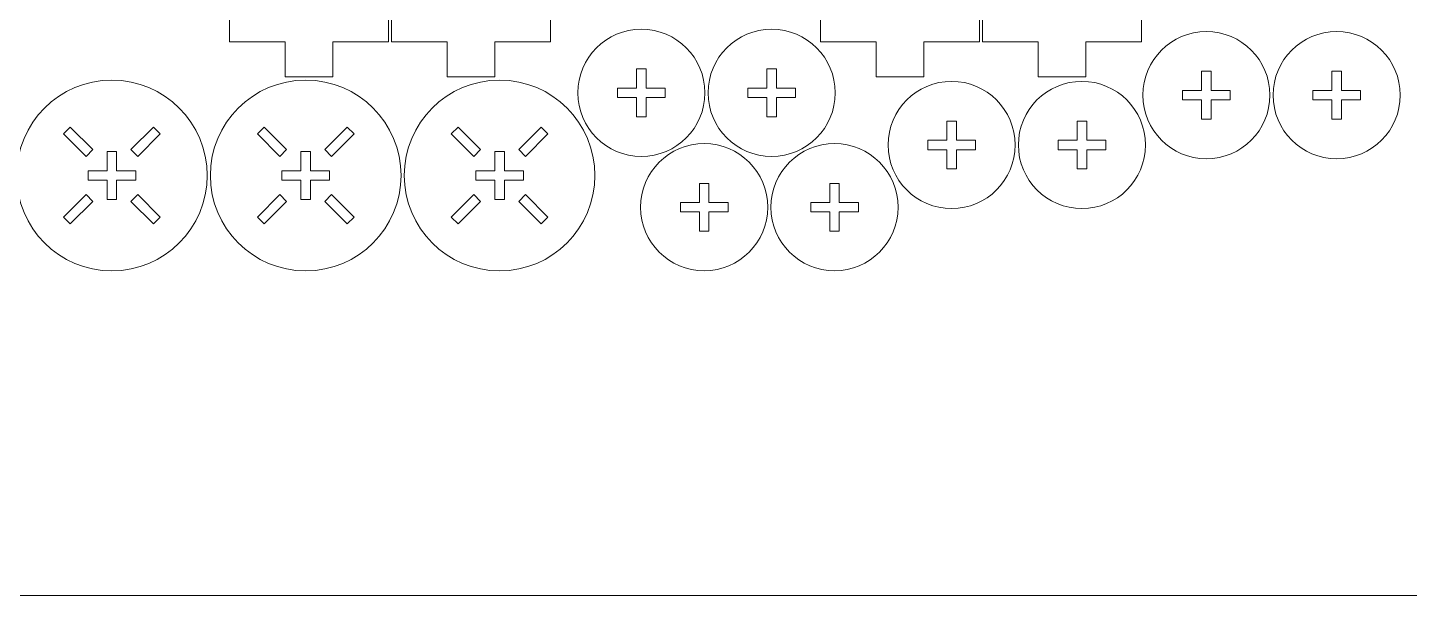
# Model space of a CAD drawing. Header units: millimetres. Extents: x -628 to 628, y -487 to 487.
# Drawn here: x -234.8 to 199.9, y -487.3 to -308.8 of the extents above; entities that cross this region are included whole.
import ezdxf

# ---------------------------------------------------------------- set-up
doc = ezdxf.new("R2010")
doc.units = ezdxf.units.MM
doc.header["$MEASUREMENT"] = 0
doc.layers.add('Camada 1', color=7, linetype='Continuous')

msp = doc.modelspace()

# ---------------------------------------------------------------- linework, layer by layer
at = {"layer": 'Camada 1', "color": 142, "lineweight": 20}
msp.add_lwpolyline([(-628.2268, -487.2956), (628.2266, -487.2956), (628.2266, 406.7844), (-628.2268, 406.7844), (-628.2268, -487.2956)], close=True, dxfattribs=at)
at = {"layer": 'Camada 1', "color": 250, "lineweight": 20}
for points, knots in [([(-171.3409, -17.2559), (-171.3409, -17.2559), (-171.3409, -313.2555), (-171.3409, -313.2555), (-171.3409, -313.2555), (-171.3409, -313.2555), (-153.8409, -313.2555), (-153.8409, -313.2555), (-153.8409, -313.2555), (-153.8409, -313.2555), (-153.8409, -324.2555), (-153.8409, -324.2555), (-153.8409, -324.2555), (-153.8409, -324.2555), (-138.8409, -324.2555), (-138.8409, -324.2555), (-138.8409, -324.2555), (-138.8409, -324.2555), (-138.8409, -313.2555), (-138.8409, -313.2555), (-138.8409, -313.2555), (-138.8409, -313.2555), (-121.341, -313.2555), (-121.341, -313.2555), (-121.341, -313.2555), (-121.341, -313.2555), (-121.341, -17.2559), (-121.341, -17.2559), (-121.341, -17.2559), (-121.341, -17.2559), (-138.8409, -17.2559), (-138.8409, -17.2559), (-138.8409, -17.2559), (-138.8409, -17.2559), (-138.8409, -6.2559), (-138.8409, -6.2559), (-138.8409, -6.2559), (-138.8409, -6.2559), (-144.8409, -6.2559), (-144.8409, -6.2559), (-144.8409, -6.2559), (-144.8409, -6.2559), (-144.8409, -165.2557), (-144.8409, -165.2557), (-144.8409, -165.2557), (-144.8409, -165.2557), (-147.8409, -165.2557), (-147.8409, -165.2557), (-147.8409, -165.2557), (-147.8409, -165.2557), (-147.8409, -6.2559), (-147.8409, -6.2559), (-147.8409, -6.2559), (-147.8409, -6.2559), (-153.8409, -6.2559), (-153.8409, -6.2559), (-153.8409, -6.2559), (-153.8409, -6.2559), (-153.8409, -17.2559), (-153.8409, -17.2559), (-153.8409, -17.2559), (-153.8409, -17.2559), (-171.3409, -17.2559), (-171.3409, -17.2559)], [0, 0, 0, 0, 0.05882353, 0.05882353, 0.05882353, 0.05882353, 0.11764706, 0.11764706, 0.11764706, 0.11764706, 0.17647059, 0.17647059, 0.17647059, 0.17647059, 0.23529412, 0.23529412, 0.23529412, 0.23529412, 0.29411765, 0.29411765, 0.29411765, 0.29411765, 0.35294118, 0.35294118, 0.35294118, 0.35294118, 0.41176471, 0.41176471, 0.41176471, 0.41176471, 0.47058824, 0.47058824, 0.47058824, 0.47058824, 0.52941176, 0.52941176, 0.52941176, 0.52941176, 0.58823529, 0.58823529, 0.58823529, 0.58823529, 0.64705882, 0.64705882, 0.64705882, 0.64705882, 0.70588235, 0.70588235, 0.70588235, 0.70588235, 0.76470588, 0.76470588, 0.76470588, 0.76470588, 0.82352941, 0.82352941, 0.82352941, 0.82352941, 0.88235294, 0.88235294, 0.88235294, 0.88235294, 1, 1, 1, 1]), ([(-120.341, -17.2559), (-120.341, -17.2559), (-120.341, -313.2555), (-120.341, -313.2555), (-120.341, -313.2555), (-120.341, -313.2555), (-102.841, -313.2555), (-102.841, -313.2555), (-102.841, -313.2555), (-102.841, -313.2555), (-102.841, -324.2555), (-102.841, -324.2555), (-102.841, -324.2555), (-102.841, -324.2555), (-87.841, -324.2555), (-87.841, -324.2555), (-87.841, -324.2555), (-87.841, -324.2555), (-87.841, -313.2555), (-87.841, -313.2555), (-87.841, -313.2555), (-87.841, -313.2555), (-70.3411, -313.2555), (-70.3411, -313.2555), (-70.3411, -313.2555), (-70.3411, -313.2555), (-70.3411, -17.2559), (-70.3411, -17.2559), (-70.3411, -17.2559), (-70.3411, -17.2559), (-87.841, -17.2559), (-87.841, -17.2559), (-87.841, -17.2559), (-87.841, -17.2559), (-87.841, -6.2559), (-87.841, -6.2559), (-87.841, -6.2559), (-87.841, -6.2559), (-93.841, -6.2559), (-93.841, -6.2559), (-93.841, -6.2559), (-93.841, -6.2559), (-93.841, -165.2557), (-93.841, -165.2557), (-93.841, -165.2557), (-93.841, -165.2557), (-96.841, -165.2557), (-96.841, -165.2557), (-96.841, -165.2557), (-96.841, -165.2557), (-96.841, -6.2559), (-96.841, -6.2559), (-96.841, -6.2559), (-96.841, -6.2559), (-102.841, -6.2559), (-102.841, -6.2559), (-102.841, -6.2559), (-102.841, -6.2559), (-102.841, -17.2559), (-102.841, -17.2559), (-102.841, -17.2559), (-102.841, -17.2559), (-120.341, -17.2559), (-120.341, -17.2559)], [0, 0, 0, 0, 0.05882353, 0.05882353, 0.05882353, 0.05882353, 0.11764706, 0.11764706, 0.11764706, 0.11764706, 0.17647059, 0.17647059, 0.17647059, 0.17647059, 0.23529412, 0.23529412, 0.23529412, 0.23529412, 0.29411765, 0.29411765, 0.29411765, 0.29411765, 0.35294118, 0.35294118, 0.35294118, 0.35294118, 0.41176471, 0.41176471, 0.41176471, 0.41176471, 0.47058824, 0.47058824, 0.47058824, 0.47058824, 0.52941176, 0.52941176, 0.52941176, 0.52941176, 0.58823529, 0.58823529, 0.58823529, 0.58823529, 0.64705882, 0.64705882, 0.64705882, 0.64705882, 0.70588235, 0.70588235, 0.70588235, 0.70588235, 0.76470588, 0.76470588, 0.76470588, 0.76470588, 0.82352941, 0.82352941, 0.82352941, 0.82352941, 0.88235294, 0.88235294, 0.88235294, 0.88235294, 1, 1, 1, 1]), ([(14.6593, -17.2559), (14.6593, -17.2559), (14.6593, -313.2555), (14.6593, -313.2555), (14.6593, -313.2555), (14.6593, -313.2555), (32.1593, -313.2555), (32.1593, -313.2555), (32.1593, -313.2555), (32.1593, -313.2555), (32.1593, -324.2555), (32.1593, -324.2555), (32.1593, -324.2555), (32.1593, -324.2555), (47.1593, -324.2555), (47.1593, -324.2555), (47.1593, -324.2555), (47.1593, -324.2555), (47.1593, -313.2555), (47.1593, -313.2555), (47.1593, -313.2555), (47.1593, -313.2555), (64.6592, -313.2555), (64.6592, -313.2555), (64.6592, -313.2555), (64.6592, -313.2555), (64.6592, -17.2559), (64.6592, -17.2559), (64.6592, -17.2559), (64.6592, -17.2559), (47.1593, -17.2559), (47.1593, -17.2559), (47.1593, -17.2559), (47.1593, -17.2559), (47.1593, -6.2559), (47.1593, -6.2559), (47.1593, -6.2559), (47.1593, -6.2559), (41.1593, -6.2559), (41.1593, -6.2559), (41.1593, -6.2559), (41.1593, -6.2559), (41.1593, -165.2557), (41.1593, -165.2557), (41.1593, -165.2557), (41.1593, -165.2557), (38.1593, -165.2557), (38.1593, -165.2557), (38.1593, -165.2557), (38.1593, -165.2557), (38.1593, -6.2559), (38.1593, -6.2559), (38.1593, -6.2559), (38.1593, -6.2559), (32.1593, -6.2559), (32.1593, -6.2559), (32.1593, -6.2559), (32.1593, -6.2559), (32.1593, -17.2559), (32.1593, -17.2559), (32.1593, -17.2559), (32.1593, -17.2559), (14.6593, -17.2559), (14.6593, -17.2559)], [0, 0, 0, 0, 0.05882353, 0.05882353, 0.05882353, 0.05882353, 0.11764706, 0.11764706, 0.11764706, 0.11764706, 0.17647059, 0.17647059, 0.17647059, 0.17647059, 0.23529412, 0.23529412, 0.23529412, 0.23529412, 0.29411765, 0.29411765, 0.29411765, 0.29411765, 0.35294118, 0.35294118, 0.35294118, 0.35294118, 0.41176471, 0.41176471, 0.41176471, 0.41176471, 0.47058824, 0.47058824, 0.47058824, 0.47058824, 0.52941176, 0.52941176, 0.52941176, 0.52941176, 0.58823529, 0.58823529, 0.58823529, 0.58823529, 0.64705882, 0.64705882, 0.64705882, 0.64705882, 0.70588235, 0.70588235, 0.70588235, 0.70588235, 0.76470588, 0.76470588, 0.76470588, 0.76470588, 0.82352941, 0.82352941, 0.82352941, 0.82352941, 0.88235294, 0.88235294, 0.88235294, 0.88235294, 1, 1, 1, 1]), ([(65.6592, -17.2559), (65.6592, -17.2559), (65.6592, -313.2555), (65.6592, -313.2555), (65.6592, -313.2555), (65.6592, -313.2555), (83.1592, -313.2555), (83.1592, -313.2555), (83.1592, -313.2555), (83.1592, -313.2555), (83.1592, -324.2555), (83.1592, -324.2555), (83.1592, -324.2555), (83.1592, -324.2555), (98.1592, -324.2555), (98.1592, -324.2555), (98.1592, -324.2555), (98.1592, -324.2555), (98.1592, -313.2555), (98.1592, -313.2555), (98.1592, -313.2555), (98.1592, -313.2555), (115.6591, -313.2555), (115.6591, -313.2555), (115.6591, -313.2555), (115.6591, -313.2555), (115.6591, -17.2559), (115.6591, -17.2559), (115.6591, -17.2559), (115.6591, -17.2559), (98.1592, -17.2559), (98.1592, -17.2559), (98.1592, -17.2559), (98.1592, -17.2559), (98.1592, -6.2559), (98.1592, -6.2559), (98.1592, -6.2559), (98.1592, -6.2559), (92.1592, -6.2559), (92.1592, -6.2559), (92.1592, -6.2559), (92.1592, -6.2559), (92.1592, -165.2557), (92.1592, -165.2557), (92.1592, -165.2557), (92.1592, -165.2557), (89.1592, -165.2557), (89.1592, -165.2557), (89.1592, -165.2557), (89.1592, -165.2557), (89.1592, -6.2559), (89.1592, -6.2559), (89.1592, -6.2559), (89.1592, -6.2559), (83.1592, -6.2559), (83.1592, -6.2559), (83.1592, -6.2559), (83.1592, -6.2559), (83.1592, -17.2559), (83.1592, -17.2559), (83.1592, -17.2559), (83.1592, -17.2559), (65.6592, -17.2559), (65.6592, -17.2559)], [0, 0, 0, 0, 0.05882353, 0.05882353, 0.05882353, 0.05882353, 0.11764706, 0.11764706, 0.11764706, 0.11764706, 0.17647059, 0.17647059, 0.17647059, 0.17647059, 0.23529412, 0.23529412, 0.23529412, 0.23529412, 0.29411765, 0.29411765, 0.29411765, 0.29411765, 0.35294118, 0.35294118, 0.35294118, 0.35294118, 0.41176471, 0.41176471, 0.41176471, 0.41176471, 0.47058824, 0.47058824, 0.47058824, 0.47058824, 0.52941176, 0.52941176, 0.52941176, 0.52941176, 0.58823529, 0.58823529, 0.58823529, 0.58823529, 0.64705882, 0.64705882, 0.64705882, 0.64705882, 0.70588235, 0.70588235, 0.70588235, 0.70588235, 0.76470588, 0.76470588, 0.76470588, 0.76470588, 0.82352941, 0.82352941, 0.82352941, 0.82352941, 0.88235294, 0.88235294, 0.88235294, 0.88235294, 1, 1, 1, 1]), ([(-41.7276, -309.2559), (-52.7733, -309.2559), (-61.7276, -318.2102), (-61.7276, -329.2558), (-61.7276, -329.2558), (-61.7276, -340.3015), (-52.7734, -349.2559), (-41.7277, -349.2559), (-41.7277, -349.2559), (-30.682, -349.2559), (-21.7277, -340.3017), (-21.7276, -329.2559), (-21.7276, -329.2559), (-21.7276, -318.2102), (-30.6819, -309.2559), (-41.7276, -309.2559)], [0, 0, 0, 0, 0.2, 0.2, 0.2, 0.2, 0.4, 0.4, 0.4, 0.4, 0.6, 0.6, 0.6, 0.6, 1, 1, 1, 1]), ([(-0.7276, -309.2559), (-11.7733, -309.2559), (-20.7276, -318.2102), (-20.7276, -329.2558), (-20.7276, -329.2558), (-20.7276, -340.3015), (-11.7734, -349.2559), (-0.7277, -349.2559), (-0.7277, -349.2559), (10.318, -349.2559), (19.2723, -340.3017), (19.2724, -329.2559), (19.2724, -329.2559), (19.2724, -318.2102), (10.3181, -309.2559), (-0.7276, -309.2559)], [0, 0, 0, 0, 0.2, 0.2, 0.2, 0.2, 0.4, 0.4, 0.4, 0.4, 0.6, 0.6, 0.6, 0.6, 1, 1, 1, 1]), ([(136.0537, -309.9881), (125.008, -309.9881), (116.0537, -318.9424), (116.0537, -329.988), (116.0537, -329.988), (116.0537, -341.0337), (125.0079, -349.9881), (136.0536, -349.9881), (136.0536, -349.9881), (147.0993, -349.9881), (156.0536, -341.0339), (156.0537, -329.9881), (156.0537, -329.9881), (156.0537, -318.9424), (147.0994, -309.9881), (136.0537, -309.9881)], [0, 0, 0, 0, 0.2, 0.2, 0.2, 0.2, 0.4, 0.4, 0.4, 0.4, 0.6, 0.6, 0.6, 0.6, 1, 1, 1, 1]), ([(177.0537, -309.9881), (166.008, -309.9881), (157.0537, -318.9424), (157.0537, -329.988), (157.0537, -329.988), (157.0537, -341.0337), (166.0079, -349.9881), (177.0536, -349.9881), (177.0536, -349.9881), (188.0993, -349.9881), (197.0536, -341.0339), (197.0537, -329.9881), (197.0537, -329.9881), (197.0537, -318.9424), (188.0994, -309.9881), (177.0537, -309.9881)], [0, 0, 0, 0, 0.2, 0.2, 0.2, 0.2, 0.4, 0.4, 0.4, 0.4, 0.6, 0.6, 0.6, 0.6, 1, 1, 1, 1]), ([(-178.3419, -355.2555), (-178.3419, -338.687), (-191.7733, -325.2555), (-208.3418, -325.2555), (-208.3418, -325.2555), (-224.9103, -325.2555), (-238.3418, -338.6869), (-238.3418, -355.2554), (-238.3418, -355.2554), (-238.3418, -371.8238), (-224.9104, -385.2553), (-208.3419, -385.2554), (-208.3419, -385.2554), (-191.7735, -385.2555), (-178.342, -371.8241), (-178.3419, -355.2555)], [0, 0, 0, 0, 0.2, 0.2, 0.2, 0.2, 0.4, 0.4, 0.4, 0.4, 0.6, 0.6, 0.6, 0.6, 1, 1, 1, 1]), ([(-117.342, -355.2555), (-117.342, -338.687), (-130.7734, -325.2555), (-147.3419, -325.2555), (-147.3419, -325.2555), (-163.9104, -325.2555), (-177.3419, -338.6869), (-177.3419, -355.2554), (-177.3419, -355.2554), (-177.3419, -371.8238), (-163.9105, -385.2553), (-147.342, -385.2554), (-147.342, -385.2554), (-130.7736, -385.2555), (-117.3421, -371.8241), (-117.342, -355.2555)], [0, 0, 0, 0, 0.2, 0.2, 0.2, 0.2, 0.4, 0.4, 0.4, 0.4, 0.6, 0.6, 0.6, 0.6, 1, 1, 1, 1]), ([(-56.3421, -355.2555), (-56.3421, -338.687), (-69.7735, -325.2555), (-86.342, -325.2555), (-86.342, -325.2555), (-102.9105, -325.2555), (-116.342, -338.6869), (-116.342, -355.2554), (-116.342, -355.2554), (-116.342, -371.8238), (-102.9106, -385.2553), (-86.3421, -385.2554), (-86.3421, -385.2554), (-69.7737, -385.2555), (-56.3422, -371.8241), (-56.3421, -355.2555)], [0, 0, 0, 0, 0.2, 0.2, 0.2, 0.2, 0.4, 0.4, 0.4, 0.4, 0.6, 0.6, 0.6, 0.6, 1, 1, 1, 1]), ([(-49.2276, -327.7559), (-49.2276, -327.7559), (-43.2276, -327.7559), (-43.2276, -327.7559), (-43.2276, -327.7559), (-43.2276, -327.7559), (-43.2276, -321.7559), (-43.2276, -321.7559), (-43.2276, -321.7559), (-43.2276, -321.7559), (-40.2276, -321.7559), (-40.2276, -321.7559), (-40.2276, -321.7559), (-40.2276, -321.7559), (-40.2276, -327.7559), (-40.2276, -327.7559), (-40.2276, -327.7559), (-40.2276, -327.7559), (-34.2276, -327.7559), (-34.2276, -327.7559), (-34.2276, -327.7559), (-34.2276, -327.7559), (-34.2276, -330.7559), (-34.2276, -330.7559), (-34.2276, -330.7559), (-34.2276, -330.7559), (-40.2276, -330.7559), (-40.2276, -330.7559), (-40.2276, -330.7559), (-40.2276, -330.7559), (-40.2276, -336.7559), (-40.2276, -336.7559), (-40.2276, -336.7559), (-40.2276, -336.7559), (-43.2276, -336.7559), (-43.2276, -336.7559), (-43.2276, -336.7559), (-43.2276, -336.7559), (-43.2276, -330.7559), (-43.2276, -330.7559), (-43.2276, -330.7559), (-43.2276, -330.7559), (-49.2276, -330.7559), (-49.2276, -330.7559), (-49.2276, -330.7559), (-49.2276, -330.7559), (-49.2276, -327.7559), (-49.2276, -327.7559)], [0, 0, 0, 0, 0.07692308, 0.07692308, 0.07692308, 0.07692308, 0.15384615, 0.15384615, 0.15384615, 0.15384615, 0.23076923, 0.23076923, 0.23076923, 0.23076923, 0.30769231, 0.30769231, 0.30769231, 0.30769231, 0.38461538, 0.38461538, 0.38461538, 0.38461538, 0.46153846, 0.46153846, 0.46153846, 0.46153846, 0.53846154, 0.53846154, 0.53846154, 0.53846154, 0.61538462, 0.61538462, 0.61538462, 0.61538462, 0.69230769, 0.69230769, 0.69230769, 0.69230769, 0.76923077, 0.76923077, 0.76923077, 0.76923077, 0.84615385, 0.84615385, 0.84615385, 0.84615385, 1, 1, 1, 1]), ([(-8.2276, -327.7559), (-8.2276, -327.7559), (-2.2276, -327.7559), (-2.2276, -327.7559), (-2.2276, -327.7559), (-2.2276, -327.7559), (-2.2276, -321.7559), (-2.2276, -321.7559), (-2.2276, -321.7559), (-2.2276, -321.7559), (0.7724, -321.7559), (0.7724, -321.7559), (0.7724, -321.7559), (0.7724, -321.7559), (0.7724, -327.7559), (0.7724, -327.7559), (0.7724, -327.7559), (0.7724, -327.7559), (6.7724, -327.7559), (6.7724, -327.7559), (6.7724, -327.7559), (6.7724, -327.7559), (6.7724, -330.7559), (6.7724, -330.7559), (6.7724, -330.7559), (6.7724, -330.7559), (0.7724, -330.7559), (0.7724, -330.7559), (0.7724, -330.7559), (0.7724, -330.7559), (0.7724, -336.7559), (0.7724, -336.7559), (0.7724, -336.7559), (0.7724, -336.7559), (-2.2276, -336.7559), (-2.2276, -336.7559), (-2.2276, -336.7559), (-2.2276, -336.7559), (-2.2276, -330.7559), (-2.2276, -330.7559), (-2.2276, -330.7559), (-2.2276, -330.7559), (-8.2276, -330.7559), (-8.2276, -330.7559), (-8.2276, -330.7559), (-8.2276, -330.7559), (-8.2276, -327.7559), (-8.2276, -327.7559)], [0, 0, 0, 0, 0.07692308, 0.07692308, 0.07692308, 0.07692308, 0.15384615, 0.15384615, 0.15384615, 0.15384615, 0.23076923, 0.23076923, 0.23076923, 0.23076923, 0.30769231, 0.30769231, 0.30769231, 0.30769231, 0.38461538, 0.38461538, 0.38461538, 0.38461538, 0.46153846, 0.46153846, 0.46153846, 0.46153846, 0.53846154, 0.53846154, 0.53846154, 0.53846154, 0.61538462, 0.61538462, 0.61538462, 0.61538462, 0.69230769, 0.69230769, 0.69230769, 0.69230769, 0.76923077, 0.76923077, 0.76923077, 0.76923077, 0.84615385, 0.84615385, 0.84615385, 0.84615385, 1, 1, 1, 1]), ([(55.8903, -325.6516), (44.8446, -325.6516), (35.8903, -334.6059), (35.8903, -345.6515), (35.8903, -345.6515), (35.8903, -356.6972), (44.8445, -365.6516), (55.8902, -365.6516), (55.8902, -365.6516), (66.9359, -365.6516), (75.8902, -356.6974), (75.8903, -345.6516), (75.8903, -345.6516), (75.8903, -334.6059), (66.936, -325.6516), (55.8903, -325.6516)], [0, 0, 0, 0, 0.2, 0.2, 0.2, 0.2, 0.4, 0.4, 0.4, 0.4, 0.6, 0.6, 0.6, 0.6, 1, 1, 1, 1]), ([(96.8903, -325.6516), (85.8446, -325.6516), (76.8903, -334.6059), (76.8903, -345.6515), (76.8903, -345.6515), (76.8903, -356.6972), (85.8445, -365.6516), (96.8902, -365.6516), (96.8902, -365.6516), (107.9359, -365.6516), (116.8902, -356.6974), (116.8903, -345.6516), (116.8903, -345.6516), (116.8903, -334.6059), (107.936, -325.6516), (96.8903, -325.6516)], [0, 0, 0, 0, 0.2, 0.2, 0.2, 0.2, 0.4, 0.4, 0.4, 0.4, 0.6, 0.6, 0.6, 0.6, 1, 1, 1, 1]), ([(128.5537, -328.4881), (128.5537, -328.4881), (134.5537, -328.4881), (134.5537, -328.4881), (134.5537, -328.4881), (134.5537, -328.4881), (134.5537, -322.4881), (134.5537, -322.4881), (134.5537, -322.4881), (134.5537, -322.4881), (137.5537, -322.4881), (137.5537, -322.4881), (137.5537, -322.4881), (137.5537, -322.4881), (137.5537, -328.4881), (137.5537, -328.4881), (137.5537, -328.4881), (137.5537, -328.4881), (143.5537, -328.4881), (143.5537, -328.4881), (143.5537, -328.4881), (143.5537, -328.4881), (143.5537, -331.4881), (143.5537, -331.4881), (143.5537, -331.4881), (143.5537, -331.4881), (137.5537, -331.4881), (137.5537, -331.4881), (137.5537, -331.4881), (137.5537, -331.4881), (137.5537, -337.4881), (137.5537, -337.4881), (137.5537, -337.4881), (137.5537, -337.4881), (134.5537, -337.4881), (134.5537, -337.4881), (134.5537, -337.4881), (134.5537, -337.4881), (134.5537, -331.4881), (134.5537, -331.4881), (134.5537, -331.4881), (134.5537, -331.4881), (128.5537, -331.4881), (128.5537, -331.4881), (128.5537, -331.4881), (128.5537, -331.4881), (128.5537, -328.4881), (128.5537, -328.4881)], [0, 0, 0, 0, 0.07692308, 0.07692308, 0.07692308, 0.07692308, 0.15384615, 0.15384615, 0.15384615, 0.15384615, 0.23076923, 0.23076923, 0.23076923, 0.23076923, 0.30769231, 0.30769231, 0.30769231, 0.30769231, 0.38461538, 0.38461538, 0.38461538, 0.38461538, 0.46153846, 0.46153846, 0.46153846, 0.46153846, 0.53846154, 0.53846154, 0.53846154, 0.53846154, 0.61538462, 0.61538462, 0.61538462, 0.61538462, 0.69230769, 0.69230769, 0.69230769, 0.69230769, 0.76923077, 0.76923077, 0.76923077, 0.76923077, 0.84615385, 0.84615385, 0.84615385, 0.84615385, 1, 1, 1, 1]), ([(169.5537, -328.4881), (169.5537, -328.4881), (175.5537, -328.4881), (175.5537, -328.4881), (175.5537, -328.4881), (175.5537, -328.4881), (175.5537, -322.4881), (175.5537, -322.4881), (175.5537, -322.4881), (175.5537, -322.4881), (178.5537, -322.4881), (178.5537, -322.4881), (178.5537, -322.4881), (178.5537, -322.4881), (178.5537, -328.4881), (178.5537, -328.4881), (178.5537, -328.4881), (178.5537, -328.4881), (184.5537, -328.4881), (184.5537, -328.4881), (184.5537, -328.4881), (184.5537, -328.4881), (184.5537, -331.4881), (184.5537, -331.4881), (184.5537, -331.4881), (184.5537, -331.4881), (178.5537, -331.4881), (178.5537, -331.4881), (178.5537, -331.4881), (178.5537, -331.4881), (178.5537, -337.4881), (178.5537, -337.4881), (178.5537, -337.4881), (178.5537, -337.4881), (175.5537, -337.4881), (175.5537, -337.4881), (175.5537, -337.4881), (175.5537, -337.4881), (175.5537, -331.4881), (175.5537, -331.4881), (175.5537, -331.4881), (175.5537, -331.4881), (169.5537, -331.4881), (169.5537, -331.4881), (169.5537, -331.4881), (169.5537, -331.4881), (169.5537, -328.4881), (169.5537, -328.4881)], [0, 0, 0, 0, 0.07692308, 0.07692308, 0.07692308, 0.07692308, 0.15384615, 0.15384615, 0.15384615, 0.15384615, 0.23076923, 0.23076923, 0.23076923, 0.23076923, 0.30769231, 0.30769231, 0.30769231, 0.30769231, 0.38461538, 0.38461538, 0.38461538, 0.38461538, 0.46153846, 0.46153846, 0.46153846, 0.46153846, 0.53846154, 0.53846154, 0.53846154, 0.53846154, 0.61538462, 0.61538462, 0.61538462, 0.61538462, 0.69230769, 0.69230769, 0.69230769, 0.69230769, 0.76923077, 0.76923077, 0.76923077, 0.76923077, 0.84615385, 0.84615385, 0.84615385, 0.84615385, 1, 1, 1, 1]), ([(48.3903, -344.1516), (48.3903, -344.1516), (54.3903, -344.1516), (54.3903, -344.1516), (54.3903, -344.1516), (54.3903, -344.1516), (54.3903, -338.1516), (54.3903, -338.1516), (54.3903, -338.1516), (54.3903, -338.1516), (57.3903, -338.1516), (57.3903, -338.1516), (57.3903, -338.1516), (57.3903, -338.1516), (57.3903, -344.1516), (57.3903, -344.1516), (57.3903, -344.1516), (57.3903, -344.1516), (63.3903, -344.1516), (63.3903, -344.1516), (63.3903, -344.1516), (63.3903, -344.1516), (63.3903, -347.1516), (63.3903, -347.1516), (63.3903, -347.1516), (63.3903, -347.1516), (57.3903, -347.1516), (57.3903, -347.1516), (57.3903, -347.1516), (57.3903, -347.1516), (57.3903, -353.1516), (57.3903, -353.1516), (57.3903, -353.1516), (57.3903, -353.1516), (54.3903, -353.1516), (54.3903, -353.1516), (54.3903, -353.1516), (54.3903, -353.1516), (54.3903, -347.1516), (54.3903, -347.1516), (54.3903, -347.1516), (54.3903, -347.1516), (48.3903, -347.1516), (48.3903, -347.1516), (48.3903, -347.1516), (48.3903, -347.1516), (48.3903, -344.1516), (48.3903, -344.1516)], [0, 0, 0, 0, 0.07692308, 0.07692308, 0.07692308, 0.07692308, 0.15384615, 0.15384615, 0.15384615, 0.15384615, 0.23076923, 0.23076923, 0.23076923, 0.23076923, 0.30769231, 0.30769231, 0.30769231, 0.30769231, 0.38461538, 0.38461538, 0.38461538, 0.38461538, 0.46153846, 0.46153846, 0.46153846, 0.46153846, 0.53846154, 0.53846154, 0.53846154, 0.53846154, 0.61538462, 0.61538462, 0.61538462, 0.61538462, 0.69230769, 0.69230769, 0.69230769, 0.69230769, 0.76923077, 0.76923077, 0.76923077, 0.76923077, 0.84615385, 0.84615385, 0.84615385, 0.84615385, 1, 1, 1, 1]), ([(89.3903, -344.1516), (89.3903, -344.1516), (95.3903, -344.1516), (95.3903, -344.1516), (95.3903, -344.1516), (95.3903, -344.1516), (95.3903, -338.1516), (95.3903, -338.1516), (95.3903, -338.1516), (95.3903, -338.1516), (98.3903, -338.1516), (98.3903, -338.1516), (98.3903, -338.1516), (98.3903, -338.1516), (98.3903, -344.1516), (98.3903, -344.1516), (98.3903, -344.1516), (98.3903, -344.1516), (104.3903, -344.1516), (104.3903, -344.1516), (104.3903, -344.1516), (104.3903, -344.1516), (104.3903, -347.1516), (104.3903, -347.1516), (104.3903, -347.1516), (104.3903, -347.1516), (98.3903, -347.1516), (98.3903, -347.1516), (98.3903, -347.1516), (98.3903, -347.1516), (98.3903, -353.1516), (98.3903, -353.1516), (98.3903, -353.1516), (98.3903, -353.1516), (95.3903, -353.1516), (95.3903, -353.1516), (95.3903, -353.1516), (95.3903, -353.1516), (95.3903, -347.1516), (95.3903, -347.1516), (95.3903, -347.1516), (95.3903, -347.1516), (89.3903, -347.1516), (89.3903, -347.1516), (89.3903, -347.1516), (89.3903, -347.1516), (89.3903, -344.1516), (89.3903, -344.1516)], [0, 0, 0, 0, 0.07692308, 0.07692308, 0.07692308, 0.07692308, 0.15384615, 0.15384615, 0.15384615, 0.15384615, 0.23076923, 0.23076923, 0.23076923, 0.23076923, 0.30769231, 0.30769231, 0.30769231, 0.30769231, 0.38461538, 0.38461538, 0.38461538, 0.38461538, 0.46153846, 0.46153846, 0.46153846, 0.46153846, 0.53846154, 0.53846154, 0.53846154, 0.53846154, 0.61538462, 0.61538462, 0.61538462, 0.61538462, 0.69230769, 0.69230769, 0.69230769, 0.69230769, 0.76923077, 0.76923077, 0.76923077, 0.76923077, 0.84615385, 0.84615385, 0.84615385, 0.84615385, 1, 1, 1, 1]), ([(-221.4233, -340.0527), (-221.4233, -340.0527), (-214.3522, -347.1238), (-214.3522, -347.1238), (-214.3522, -347.1238), (-214.3522, -347.1238), (-216.4735, -349.2451), (-216.4735, -349.2451), (-216.4735, -349.2451), (-216.4735, -349.2451), (-223.5446, -342.174), (-223.5446, -342.174), (-223.5446, -342.174), (-223.5446, -342.174), (-221.4233, -340.0527), (-221.4233, -340.0527)], [0, 0, 0, 0, 0.2, 0.2, 0.2, 0.2, 0.4, 0.4, 0.4, 0.4, 0.6, 0.6, 0.6, 0.6, 1, 1, 1, 1]), ([(-193.1391, -342.174), (-193.1391, -342.174), (-200.2101, -349.2451), (-200.2101, -349.2451), (-200.2101, -349.2451), (-200.2101, -349.2451), (-202.3314, -347.1238), (-202.3314, -347.1238), (-202.3314, -347.1238), (-202.3314, -347.1238), (-195.2604, -340.0527), (-195.2604, -340.0527), (-195.2604, -340.0527), (-195.2604, -340.0527), (-193.1391, -342.174), (-193.1391, -342.174)], [0, 0, 0, 0, 0.2, 0.2, 0.2, 0.2, 0.4, 0.4, 0.4, 0.4, 0.6, 0.6, 0.6, 0.6, 1, 1, 1, 1]), ([(-160.4234, -340.0527), (-160.4234, -340.0527), (-153.3523, -347.1238), (-153.3523, -347.1238), (-153.3523, -347.1238), (-153.3523, -347.1238), (-155.4736, -349.2451), (-155.4736, -349.2451), (-155.4736, -349.2451), (-155.4736, -349.2451), (-162.5447, -342.174), (-162.5447, -342.174), (-162.5447, -342.174), (-162.5447, -342.174), (-160.4234, -340.0527), (-160.4234, -340.0527)], [0, 0, 0, 0, 0.2, 0.2, 0.2, 0.2, 0.4, 0.4, 0.4, 0.4, 0.6, 0.6, 0.6, 0.6, 1, 1, 1, 1]), ([(-132.1392, -342.174), (-132.1392, -342.174), (-139.2102, -349.2451), (-139.2102, -349.2451), (-139.2102, -349.2451), (-139.2102, -349.2451), (-141.3315, -347.1238), (-141.3315, -347.1238), (-141.3315, -347.1238), (-141.3315, -347.1238), (-134.2605, -340.0527), (-134.2605, -340.0527), (-134.2605, -340.0527), (-134.2605, -340.0527), (-132.1392, -342.174), (-132.1392, -342.174)], [0, 0, 0, 0, 0.2, 0.2, 0.2, 0.2, 0.4, 0.4, 0.4, 0.4, 0.6, 0.6, 0.6, 0.6, 1, 1, 1, 1]), ([(-99.4235, -340.0527), (-99.4235, -340.0527), (-92.3524, -347.1238), (-92.3524, -347.1238), (-92.3524, -347.1238), (-92.3524, -347.1238), (-94.4737, -349.2451), (-94.4737, -349.2451), (-94.4737, -349.2451), (-94.4737, -349.2451), (-101.5448, -342.174), (-101.5448, -342.174), (-101.5448, -342.174), (-101.5448, -342.174), (-99.4235, -340.0527), (-99.4235, -340.0527)], [0, 0, 0, 0, 0.2, 0.2, 0.2, 0.2, 0.4, 0.4, 0.4, 0.4, 0.6, 0.6, 0.6, 0.6, 1, 1, 1, 1]), ([(-71.1393, -342.174), (-71.1393, -342.174), (-78.2103, -349.2451), (-78.2103, -349.2451), (-78.2103, -349.2451), (-78.2103, -349.2451), (-80.3316, -347.1238), (-80.3316, -347.1238), (-80.3316, -347.1238), (-80.3316, -347.1238), (-73.2606, -340.0527), (-73.2606, -340.0527), (-73.2606, -340.0527), (-73.2606, -340.0527), (-71.1393, -342.174), (-71.1393, -342.174)], [0, 0, 0, 0, 0.2, 0.2, 0.2, 0.2, 0.4, 0.4, 0.4, 0.4, 0.6, 0.6, 0.6, 0.6, 1, 1, 1, 1]), ([(-200.8418, -353.7555), (-200.8418, -353.7555), (-200.8418, -356.7555), (-200.8418, -356.7555), (-200.8418, -356.7555), (-200.8418, -356.7555), (-206.8418, -356.7555), (-206.8418, -356.7555), (-206.8418, -356.7555), (-206.8418, -356.7555), (-206.8418, -362.7555), (-206.8418, -362.7555), (-206.8418, -362.7555), (-206.8418, -362.7555), (-209.8418, -362.7555), (-209.8418, -362.7555), (-209.8418, -362.7555), (-209.8418, -362.7555), (-209.8418, -356.7555), (-209.8418, -356.7555), (-209.8418, -356.7555), (-209.8418, -356.7555), (-215.8418, -356.7555), (-215.8418, -356.7555), (-215.8418, -356.7555), (-215.8418, -356.7555), (-215.8418, -353.7555), (-215.8418, -353.7555), (-215.8418, -353.7555), (-215.8418, -353.7555), (-209.8418, -353.7555), (-209.8418, -353.7555), (-209.8418, -353.7555), (-209.8418, -353.7555), (-209.8418, -347.7555), (-209.8418, -347.7555), (-209.8418, -347.7555), (-209.8418, -347.7555), (-206.8418, -347.7555), (-206.8418, -347.7555), (-206.8418, -347.7555), (-206.8418, -347.7555), (-206.8418, -353.7555), (-206.8418, -353.7555), (-206.8418, -353.7555), (-206.8418, -353.7555), (-200.8418, -353.7555), (-200.8418, -353.7555)], [0, 0, 0, 0, 0.07692308, 0.07692308, 0.07692308, 0.07692308, 0.15384615, 0.15384615, 0.15384615, 0.15384615, 0.23076923, 0.23076923, 0.23076923, 0.23076923, 0.30769231, 0.30769231, 0.30769231, 0.30769231, 0.38461538, 0.38461538, 0.38461538, 0.38461538, 0.46153846, 0.46153846, 0.46153846, 0.46153846, 0.53846154, 0.53846154, 0.53846154, 0.53846154, 0.61538462, 0.61538462, 0.61538462, 0.61538462, 0.69230769, 0.69230769, 0.69230769, 0.69230769, 0.76923077, 0.76923077, 0.76923077, 0.76923077, 0.84615385, 0.84615385, 0.84615385, 0.84615385, 1, 1, 1, 1]), ([(-139.8419, -353.7555), (-139.8419, -353.7555), (-139.8419, -356.7555), (-139.8419, -356.7555), (-139.8419, -356.7555), (-139.8419, -356.7555), (-145.8419, -356.7555), (-145.8419, -356.7555), (-145.8419, -356.7555), (-145.8419, -356.7555), (-145.8419, -362.7555), (-145.8419, -362.7555), (-145.8419, -362.7555), (-145.8419, -362.7555), (-148.8419, -362.7555), (-148.8419, -362.7555), (-148.8419, -362.7555), (-148.8419, -362.7555), (-148.8419, -356.7555), (-148.8419, -356.7555), (-148.8419, -356.7555), (-148.8419, -356.7555), (-154.8419, -356.7555), (-154.8419, -356.7555), (-154.8419, -356.7555), (-154.8419, -356.7555), (-154.8419, -353.7555), (-154.8419, -353.7555), (-154.8419, -353.7555), (-154.8419, -353.7555), (-148.8419, -353.7555), (-148.8419, -353.7555), (-148.8419, -353.7555), (-148.8419, -353.7555), (-148.8419, -347.7555), (-148.8419, -347.7555), (-148.8419, -347.7555), (-148.8419, -347.7555), (-145.8419, -347.7555), (-145.8419, -347.7555), (-145.8419, -347.7555), (-145.8419, -347.7555), (-145.8419, -353.7555), (-145.8419, -353.7555), (-145.8419, -353.7555), (-145.8419, -353.7555), (-139.8419, -353.7555), (-139.8419, -353.7555)], [0, 0, 0, 0, 0.07692308, 0.07692308, 0.07692308, 0.07692308, 0.15384615, 0.15384615, 0.15384615, 0.15384615, 0.23076923, 0.23076923, 0.23076923, 0.23076923, 0.30769231, 0.30769231, 0.30769231, 0.30769231, 0.38461538, 0.38461538, 0.38461538, 0.38461538, 0.46153846, 0.46153846, 0.46153846, 0.46153846, 0.53846154, 0.53846154, 0.53846154, 0.53846154, 0.61538462, 0.61538462, 0.61538462, 0.61538462, 0.69230769, 0.69230769, 0.69230769, 0.69230769, 0.76923077, 0.76923077, 0.76923077, 0.76923077, 0.84615385, 0.84615385, 0.84615385, 0.84615385, 1, 1, 1, 1]), ([(-78.842, -353.7555), (-78.842, -353.7555), (-78.842, -356.7555), (-78.842, -356.7555), (-78.842, -356.7555), (-78.842, -356.7555), (-84.842, -356.7555), (-84.842, -356.7555), (-84.842, -356.7555), (-84.842, -356.7555), (-84.842, -362.7555), (-84.842, -362.7555), (-84.842, -362.7555), (-84.842, -362.7555), (-87.842, -362.7555), (-87.842, -362.7555), (-87.842, -362.7555), (-87.842, -362.7555), (-87.842, -356.7555), (-87.842, -356.7555), (-87.842, -356.7555), (-87.842, -356.7555), (-93.842, -356.7555), (-93.842, -356.7555), (-93.842, -356.7555), (-93.842, -356.7555), (-93.842, -353.7555), (-93.842, -353.7555), (-93.842, -353.7555), (-93.842, -353.7555), (-87.842, -353.7555), (-87.842, -353.7555), (-87.842, -353.7555), (-87.842, -353.7555), (-87.842, -347.7555), (-87.842, -347.7555), (-87.842, -347.7555), (-87.842, -347.7555), (-84.842, -347.7555), (-84.842, -347.7555), (-84.842, -347.7555), (-84.842, -347.7555), (-84.842, -353.7555), (-84.842, -353.7555), (-84.842, -353.7555), (-84.842, -353.7555), (-78.842, -353.7555), (-78.842, -353.7555)], [0, 0, 0, 0, 0.07692308, 0.07692308, 0.07692308, 0.07692308, 0.15384615, 0.15384615, 0.15384615, 0.15384615, 0.23076923, 0.23076923, 0.23076923, 0.23076923, 0.30769231, 0.30769231, 0.30769231, 0.30769231, 0.38461538, 0.38461538, 0.38461538, 0.38461538, 0.46153846, 0.46153846, 0.46153846, 0.46153846, 0.53846154, 0.53846154, 0.53846154, 0.53846154, 0.61538462, 0.61538462, 0.61538462, 0.61538462, 0.69230769, 0.69230769, 0.69230769, 0.69230769, 0.76923077, 0.76923077, 0.76923077, 0.76923077, 0.84615385, 0.84615385, 0.84615385, 0.84615385, 1, 1, 1, 1]), ([(-21.958, -345.2282), (-33.0037, -345.2282), (-41.958, -354.1825), (-41.958, -365.2281), (-41.958, -365.2281), (-41.958, -376.2738), (-33.0038, -385.2282), (-21.9581, -385.2282), (-21.9581, -385.2282), (-10.9124, -385.2282), (-1.9581, -376.274), (-1.958, -365.2282), (-1.958, -365.2282), (-1.958, -354.1825), (-10.9123, -345.2282), (-21.958, -345.2282)], [0, 0, 0, 0, 0.2, 0.2, 0.2, 0.2, 0.4, 0.4, 0.4, 0.4, 0.6, 0.6, 0.6, 0.6, 1, 1, 1, 1]), ([(19.042, -345.2282), (7.9963, -345.2282), (-0.958, -354.1825), (-0.958, -365.2281), (-0.958, -365.2281), (-0.958, -376.2738), (7.9962, -385.2282), (19.0419, -385.2282), (19.0419, -385.2282), (30.0876, -385.2282), (39.0419, -376.274), (39.042, -365.2282), (39.042, -365.2282), (39.042, -354.1825), (30.0877, -345.2282), (19.042, -345.2282)], [0, 0, 0, 0, 0.2, 0.2, 0.2, 0.2, 0.4, 0.4, 0.4, 0.4, 0.6, 0.6, 0.6, 0.6, 1, 1, 1, 1]), ([(-29.458, -363.7282), (-29.458, -363.7282), (-23.458, -363.7282), (-23.458, -363.7282), (-23.458, -363.7282), (-23.458, -363.7282), (-23.458, -357.7282), (-23.458, -357.7282), (-23.458, -357.7282), (-23.458, -357.7282), (-20.458, -357.7282), (-20.458, -357.7282), (-20.458, -357.7282), (-20.458, -357.7282), (-20.458, -363.7282), (-20.458, -363.7282), (-20.458, -363.7282), (-20.458, -363.7282), (-14.458, -363.7282), (-14.458, -363.7282), (-14.458, -363.7282), (-14.458, -363.7282), (-14.458, -366.7282), (-14.458, -366.7282), (-14.458, -366.7282), (-14.458, -366.7282), (-20.458, -366.7282), (-20.458, -366.7282), (-20.458, -366.7282), (-20.458, -366.7282), (-20.458, -372.7282), (-20.458, -372.7282), (-20.458, -372.7282), (-20.458, -372.7282), (-23.458, -372.7282), (-23.458, -372.7282), (-23.458, -372.7282), (-23.458, -372.7282), (-23.458, -366.7282), (-23.458, -366.7282), (-23.458, -366.7282), (-23.458, -366.7282), (-29.458, -366.7282), (-29.458, -366.7282), (-29.458, -366.7282), (-29.458, -366.7282), (-29.458, -363.7282), (-29.458, -363.7282)], [0, 0, 0, 0, 0.07692308, 0.07692308, 0.07692308, 0.07692308, 0.15384615, 0.15384615, 0.15384615, 0.15384615, 0.23076923, 0.23076923, 0.23076923, 0.23076923, 0.30769231, 0.30769231, 0.30769231, 0.30769231, 0.38461538, 0.38461538, 0.38461538, 0.38461538, 0.46153846, 0.46153846, 0.46153846, 0.46153846, 0.53846154, 0.53846154, 0.53846154, 0.53846154, 0.61538462, 0.61538462, 0.61538462, 0.61538462, 0.69230769, 0.69230769, 0.69230769, 0.69230769, 0.76923077, 0.76923077, 0.76923077, 0.76923077, 0.84615385, 0.84615385, 0.84615385, 0.84615385, 1, 1, 1, 1]), ([(11.542, -363.7282), (11.542, -363.7282), (17.542, -363.7282), (17.542, -363.7282), (17.542, -363.7282), (17.542, -363.7282), (17.542, -357.7282), (17.542, -357.7282), (17.542, -357.7282), (17.542, -357.7282), (20.542, -357.7282), (20.542, -357.7282), (20.542, -357.7282), (20.542, -357.7282), (20.542, -363.7282), (20.542, -363.7282), (20.542, -363.7282), (20.542, -363.7282), (26.542, -363.7282), (26.542, -363.7282), (26.542, -363.7282), (26.542, -363.7282), (26.542, -366.7282), (26.542, -366.7282), (26.542, -366.7282), (26.542, -366.7282), (20.542, -366.7282), (20.542, -366.7282), (20.542, -366.7282), (20.542, -366.7282), (20.542, -372.7282), (20.542, -372.7282), (20.542, -372.7282), (20.542, -372.7282), (17.542, -372.7282), (17.542, -372.7282), (17.542, -372.7282), (17.542, -372.7282), (17.542, -366.7282), (17.542, -366.7282), (17.542, -366.7282), (17.542, -366.7282), (11.542, -366.7282), (11.542, -366.7282), (11.542, -366.7282), (11.542, -366.7282), (11.542, -363.7282), (11.542, -363.7282)], [0, 0, 0, 0, 0.07692308, 0.07692308, 0.07692308, 0.07692308, 0.15384615, 0.15384615, 0.15384615, 0.15384615, 0.23076923, 0.23076923, 0.23076923, 0.23076923, 0.30769231, 0.30769231, 0.30769231, 0.30769231, 0.38461538, 0.38461538, 0.38461538, 0.38461538, 0.46153846, 0.46153846, 0.46153846, 0.46153846, 0.53846154, 0.53846154, 0.53846154, 0.53846154, 0.61538462, 0.61538462, 0.61538462, 0.61538462, 0.69230769, 0.69230769, 0.69230769, 0.69230769, 0.76923077, 0.76923077, 0.76923077, 0.76923077, 0.84615385, 0.84615385, 0.84615385, 0.84615385, 1, 1, 1, 1]), ([(-216.4735, -361.2659), (-216.4735, -361.2659), (-214.3522, -363.3872), (-214.3522, -363.3872), (-214.3522, -363.3872), (-214.3522, -363.3872), (-221.4233, -370.4582), (-221.4233, -370.4582), (-221.4233, -370.4582), (-221.4233, -370.4582), (-223.5446, -368.3369), (-223.5446, -368.3369), (-223.5446, -368.3369), (-223.5446, -368.3369), (-216.4735, -361.2659), (-216.4735, -361.2659)], [0, 0, 0, 0, 0.2, 0.2, 0.2, 0.2, 0.4, 0.4, 0.4, 0.4, 0.6, 0.6, 0.6, 0.6, 1, 1, 1, 1]), ([(-200.2101, -361.2659), (-200.2101, -361.2659), (-193.1391, -368.3369), (-193.1391, -368.3369), (-193.1391, -368.3369), (-193.1391, -368.3369), (-195.2604, -370.4582), (-195.2604, -370.4582), (-195.2604, -370.4582), (-195.2604, -370.4582), (-202.3314, -363.3872), (-202.3314, -363.3872), (-202.3314, -363.3872), (-202.3314, -363.3872), (-200.2101, -361.2659), (-200.2101, -361.2659)], [0, 0, 0, 0, 0.2, 0.2, 0.2, 0.2, 0.4, 0.4, 0.4, 0.4, 0.6, 0.6, 0.6, 0.6, 1, 1, 1, 1]), ([(-155.4736, -361.2659), (-155.4736, -361.2659), (-153.3523, -363.3872), (-153.3523, -363.3872), (-153.3523, -363.3872), (-153.3523, -363.3872), (-160.4234, -370.4582), (-160.4234, -370.4582), (-160.4234, -370.4582), (-160.4234, -370.4582), (-162.5447, -368.3369), (-162.5447, -368.3369), (-162.5447, -368.3369), (-162.5447, -368.3369), (-155.4736, -361.2659), (-155.4736, -361.2659)], [0, 0, 0, 0, 0.2, 0.2, 0.2, 0.2, 0.4, 0.4, 0.4, 0.4, 0.6, 0.6, 0.6, 0.6, 1, 1, 1, 1]), ([(-139.2102, -361.2659), (-139.2102, -361.2659), (-132.1392, -368.3369), (-132.1392, -368.3369), (-132.1392, -368.3369), (-132.1392, -368.3369), (-134.2605, -370.4582), (-134.2605, -370.4582), (-134.2605, -370.4582), (-134.2605, -370.4582), (-141.3315, -363.3872), (-141.3315, -363.3872), (-141.3315, -363.3872), (-141.3315, -363.3872), (-139.2102, -361.2659), (-139.2102, -361.2659)], [0, 0, 0, 0, 0.2, 0.2, 0.2, 0.2, 0.4, 0.4, 0.4, 0.4, 0.6, 0.6, 0.6, 0.6, 1, 1, 1, 1]), ([(-94.4737, -361.2659), (-94.4737, -361.2659), (-92.3524, -363.3872), (-92.3524, -363.3872), (-92.3524, -363.3872), (-92.3524, -363.3872), (-99.4235, -370.4582), (-99.4235, -370.4582), (-99.4235, -370.4582), (-99.4235, -370.4582), (-101.5448, -368.3369), (-101.5448, -368.3369), (-101.5448, -368.3369), (-101.5448, -368.3369), (-94.4737, -361.2659), (-94.4737, -361.2659)], [0, 0, 0, 0, 0.2, 0.2, 0.2, 0.2, 0.4, 0.4, 0.4, 0.4, 0.6, 0.6, 0.6, 0.6, 1, 1, 1, 1]), ([(-78.2103, -361.2659), (-78.2103, -361.2659), (-71.1393, -368.3369), (-71.1393, -368.3369), (-71.1393, -368.3369), (-71.1393, -368.3369), (-73.2606, -370.4582), (-73.2606, -370.4582), (-73.2606, -370.4582), (-73.2606, -370.4582), (-80.3316, -363.3872), (-80.3316, -363.3872), (-80.3316, -363.3872), (-80.3316, -363.3872), (-78.2103, -361.2659), (-78.2103, -361.2659)], [0, 0, 0, 0, 0.2, 0.2, 0.2, 0.2, 0.4, 0.4, 0.4, 0.4, 0.6, 0.6, 0.6, 0.6, 1, 1, 1, 1])]:
    msp.add_open_spline(points, degree=3, knots=knots, dxfattribs=at)

doc.saveas('drawing.dxf')
